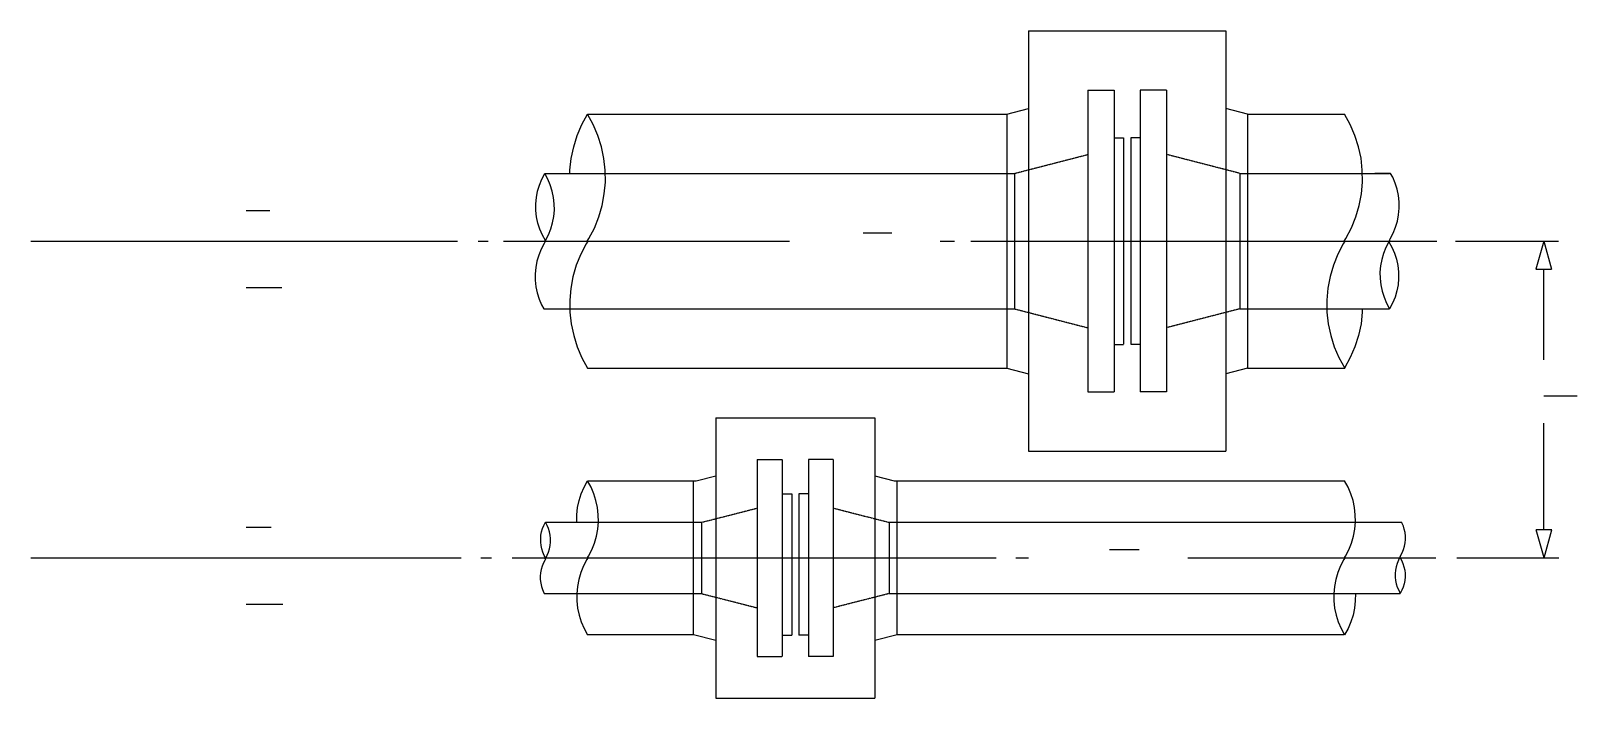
# Model space of a CAD drawing. Extents: x 181 to 1483, y 323 to 884.
import ezdxf

# ---------------------------------------------------------------- set-up
doc = ezdxf.new("R2010")
doc.units = 0
doc.header["$MEASUREMENT"] = 0
doc.linetypes.add('DASHED', pattern=[0.75, 0.5, -0.25])
doc.layers.add('-1', color=7, linetype='CONTINUOUS')
doc.layers.add('1', color=7, linetype='CONTINUOUS')

msp = doc.modelspace()

# ---------------------------------------------------------------- linework, layer by layer
at = {"layer": '-1', "color": 2, "linetype": 'Continuous'}
for p, q in [((362, 733.1), (382, 733.1)), ((881.9, 714.3), (905.9, 714.3)), ((362, 668.2), (392, 668.2)), ((362, 466.3), (383, 466.3)), ((1089.5, 447.5), (1114.5, 447.5)), ((362, 401.5), (393, 401.5))]:
    msp.add_line(p, q, dxfattribs=at)
at = {"layer": '1', "color": 7, "linetype": 'Continuous'}
for p, q in [((1021.3, 884.3), (1187.3, 884.3)), ((1021.3, 884.3), (1021.3, 530.3)), ((1187.3, 884.3), (1187.3, 530.3)), ((644.9, 805.4), (649.7, 814.2)), ((649.6, 814.3), (1002.9, 814.3)), ((654.5, 805.4), (649.7, 814.2)), ((1002.9, 814.3), (1021.3, 819)), ((1002.9, 814.3), (1002.9, 600.3)), ((1205.6, 814.3), (1187.3, 819)), ((1205.6, 814.3), (1287.5, 814.3)), ((1205.6, 814.3), (1205.6, 600.3)), ((1292.3, 805.5), (1287.5, 814.3)), ((638, 786.7), (641, 796.2)), ((641, 796.2), (644.9, 805.4)), ((658.4, 796.2), (654.5, 805.4)), ((661.4, 786.7), (658.4, 796.2)), ((1296.2, 796.3), (1292.3, 805.5)), ((1299.2, 786.8), (1296.2, 796.3)), ((635.9, 776.9), (638, 786.7)), ((663.5, 776.9), (661.4, 786.7)), ((1301.3, 777), (1299.2, 786.8)), ((634.8, 767), (635.9, 776.9)), ((664.6, 767), (663.5, 776.9)), ((1302.4, 767), (1301.3, 777)), ((609.1, 754.5), (611.1, 759.5)), ((611.1, 759.5), (613.6, 764.3)), ((613.6, 764.3), (664.7, 764.3)), ((613.6, 764.3), (655.7, 764.3)), ((616.2, 759.5), (613.6, 764.3)), ((618.3, 754.6), (616.2, 759.5)), ((634.8, 764.3), (634.8, 767)), ((663.8, 747), (664.7, 757)), ((664.7, 757), (664.6, 767)), ((1301.6, 747.1), (1302.5, 757)), ((1302.5, 757), (1302.4, 767)), ((1302.6, 764.3), (1325.3, 764.3)), ((1312.1, 764.3), (1325.3, 764.3)), ((1326.2, 764.3), (1313, 764.3)), ((1328, 761), (1326.2, 764.3)), ((1330.1, 756.1), (1328, 761)), ((1331.8, 750.9), (1330.1, 756.1)), ((606.1, 738.6), (606.6, 744)), ((606.6, 744), (607.6, 749.3)), ((607.6, 749.3), (609.1, 754.5)), ((619.9, 749.4), (618.3, 754.6)), ((621, 744.1), (619.9, 749.4)), ((621.6, 738.8), (621, 744.1)), ((662, 737.2), (663.8, 747)), ((1299.8, 737.3), (1301.6, 747.1)), ((1332.9, 745.6), (1331.8, 750.9)), ((1333.5, 740.3), (1332.9, 745.6)), ((606.2, 733.2), (606.1, 738.6)), ((606.8, 727.8), (606.2, 733.2)), ((621.2, 728), (621.7, 733.4)), ((621.7, 733.4), (621.6, 738.8)), ((659.2, 727.6), (662, 737.2)), ((1297, 727.7), (1299.8, 737.3)), ((1332, 724.2), (1333, 729.5)), ((1333, 729.5), (1333.5, 734.9)), ((1333.5, 734.9), (1333.5, 740.3)), ((607.9, 722.5), (606.8, 727.8)), ((609.5, 717.4), (607.9, 722.5)), ((611.6, 712.4), (609.5, 717.4)), ((616.7, 712.5), (618.7, 717.5)), ((618.7, 717.5), (620.2, 722.7)), ((620.2, 722.7), (621.2, 728)), ((650.8, 709.5), (655.4, 718.3)), ((655.4, 718.3), (659.2, 727.6)), ((1288.6, 709.5), (1293.3, 718.4)), ((1293.3, 718.4), (1297, 727.7)), ((1328.5, 714), (1330.5, 719)), ((1330.5, 719), (1332, 724.2)), ((613, 705.3), (610.5, 700.5)), ((614.2, 707.7), (611.6, 712.4)), ((613.8, 706.5), (613, 705.3)), ((613.5, 706.5), (614.2, 707.7)), ((614.2, 707.7), (616.7, 712.5)), ((614.5, 707.3), (614.2, 707.7)), ((648.6, 705.1), (644, 696.2)), ((650, 707.3), (648.6, 705.1)), ((649.4, 707.3), (650.8, 709.5)), ((1286.4, 705.1), (1281.8, 696.3)), ((1287.8, 707.3), (1286.4, 705.1)), ((1287.2, 707.3), (1288.6, 709.5)), ((1324.8, 706.8), (1322.3, 702)), ((1324.5, 707.3), (1324.8, 706.8)), ((1325.6, 708), (1324.8, 706.8)), ((1324.8, 706.8), (1327.4, 702.1)), ((1325.3, 708), (1326, 709.2)), ((1326, 709.2), (1328.5, 714)), ((608.5, 695.5), (607, 690.4)), ((610.5, 700.5), (608.5, 695.5)), ((644, 696.2), (640.2, 686.9)), ((1281.8, 696.3), (1278, 687)), ((1318.8, 691.8), (1317.8, 686.5)), ((1320.3, 697), (1318.8, 691.8)), ((1322.3, 702), (1320.3, 697)), ((1327.4, 702.1), (1329.5, 697.1)), ((1329.5, 697.1), (1331.2, 692)), ((1331.2, 692), (1332.3, 686.7)), ((606, 685), (605.5, 679.7)), ((605.5, 679.7), (605.6, 674.3)), ((607, 690.4), (606, 685)), ((640.2, 686.9), (637.4, 677.3)), ((1275.2, 677.4), (1273.4, 667.6)), ((1278, 687), (1275.2, 677.4)), ((1317.8, 686.5), (1317.3, 681.2)), ((1317.3, 681.2), (1317.4, 675.8)), ((1332.3, 686.7), (1332.9, 681.3)), ((1332.9, 681.3), (1332.9, 675.9)), ((605.6, 674.3), (606.2, 668.9)), ((606.2, 668.9), (607.3, 663.6)), ((635.6, 667.5), (634.7, 657.5)), ((637.4, 677.3), (635.6, 667.5)), ((1273.4, 667.6), (1272.5, 657.6)), ((1317.4, 675.8), (1318, 670.4)), ((1318, 670.4), (1319.1, 665.1)), ((1319.1, 665.1), (1320.7, 660)), ((1331.5, 665.3), (1330, 660.1)), ((1332.5, 670.6), (1331.5, 665.3)), ((1332.9, 675.9), (1332.5, 670.6)), ((607.3, 663.6), (608.9, 658.5)), ((608.9, 658.5), (611, 653.5)), ((611, 653.5), (612.8, 650.3)), ((634.7, 657.5), (634.8, 647.5)), ((1272.5, 657.6), (1272.6, 647.6)), ((1320.7, 660), (1322.9, 655)), ((1322.9, 655), (1325.4, 650.3)), ((1327.9, 655.1), (1325.4, 650.3)), ((1330, 660.1), (1327.9, 655.1)), ((612.8, 650.3), (626.1, 650.3)), ((613.6, 650.3), (634.1, 650.3)), ((634.8, 647.5), (635.9, 637.6)), ((1272.4, 650.3), (1325.4, 650.3)), ((1272.6, 647.6), (1273.7, 637.7)), ((1284.2, 650.3), (1325.4, 650.3)), ((1302.4, 647.6), (1301.3, 637.7)), ((1302.4, 650.3), (1302.4, 647.6)), ((635.9, 637.6), (638, 627.8)), ((638, 627.8), (641, 618.3)), ((1273.7, 637.7), (1275.8, 627.9)), ((1275.8, 627.9), (1278.8, 618.3)), ((1299.2, 627.9), (1296.2, 618.3)), ((1301.3, 637.7), (1299.2, 627.9)), ((641, 618.3), (644.9, 609.1)), ((1278.8, 618.3), (1282.7, 609.2)), ((1296.2, 618.3), (1292.3, 609.2)), ((644.9, 609.1), (649.7, 600.3)), ((649.7, 600.3), (1002.9, 600.3)), ((1002.9, 600.3), (1021.3, 595.5)), ((1205.6, 600.3), (1187.3, 595.5)), ((1205.6, 600.3), (1287.6, 600.3)), ((1282.7, 609.2), (1287.6, 600.4)), ((1292.3, 609.2), (1287.5, 600.4)), ((757.7, 558.5), (891.7, 558.5)), ((757.7, 558.5), (757.7, 322.5)), ((891.7, 558.5), (891.7, 322.5)), ((1021.3, 530.3), (1187.3, 530.3)), ((741.3, 505.5), (757.7, 509.7)), ((891.7, 509.7), (908.1, 505.5)), ((644.4, 494.6), (646.8, 500.2)), ((646.8, 500.2), (649.7, 505.5)), ((649.7, 505.5), (741.3, 505.5)), ((652.6, 500.2), (649.7, 505.5)), ((655, 494.6), (652.6, 500.2)), ((739, 376.1), (739, 504.9)), ((908.1, 505.5), (1287.5, 505.5)), ((910.4, 376.1), (910.4, 505.5)), ((1290.4, 500.2), (1287.5, 505.5)), ((1292.8, 494.6), (1290.4, 500.2)), ((640.7, 476.9), (641.3, 482.9)), ((641.3, 482.9), (642.6, 488.8)), ((642.6, 488.8), (644.4, 494.6)), ((656.8, 488.8), (655, 494.6)), ((658.1, 482.9), (656.8, 488.8)), ((658.7, 476.9), (658.1, 482.9)), ((1294.6, 488.8), (1292.8, 494.6)), ((1295.8, 482.9), (1294.6, 488.8)), ((1296.5, 476.9), (1295.8, 482.9)), ((612.8, 467.9), (614.2, 470.5)), ((614.2, 470.5), (658.8, 470.5)), ((615.6, 467.9), (614.2, 470.5)), ((640.6, 470.5), (640.7, 476.9)), ((658.3, 464.7), (658.8, 470.8)), ((658.8, 470.8), (658.7, 476.9)), ((1296, 464.7), (1296.6, 470.8)), ((1296.6, 470.8), (1296.5, 476.9)), ((1296.6, 470.5), (1335.6, 470.5)), ((1335.8, 470), (1335.6, 470.5)), ((1337, 467.4), (1335.8, 470)), ((610.2, 456.7), (610.4, 459.6)), ((610.2, 453.8), (610.2, 456.7)), ((610.4, 459.6), (610.9, 462.5)), ((610.9, 462.5), (611.8, 465.2)), ((611.8, 465.2), (612.8, 467.9)), ((616.7, 465.3), (615.6, 467.9)), ((617.6, 462.5), (616.7, 465.3)), ((618.2, 459.7), (617.6, 462.5)), ((618.5, 456.8), (618.2, 459.7)), ((618.5, 453.9), (618.5, 456.8)), ((655.5, 453), (657.2, 458.8)), ((657.2, 458.8), (658.3, 464.7)), ((1293.2, 453), (1294.9, 458.8)), ((1294.9, 458.8), (1296, 464.7)), ((1337.8, 464.6), (1337, 467.4)), ((1338.4, 461.8), (1337.8, 464.6)), ((1338.7, 458.9), (1338.4, 461.8)), ((1338.5, 453.2), (1338.8, 456)), ((1338.8, 456), (1338.7, 458.9)), ((610.5, 451), (610.2, 453.8)), ((611.1, 448.1), (610.5, 451)), ((612, 445.4), (611.1, 448.1)), ((613.1, 442.7), (612, 445.4)), ((615.8, 442.8), (616.9, 445.4)), ((616.9, 445.4), (617.7, 448.2)), ((617.7, 448.2), (618.3, 451.1)), ((618.3, 451.1), (618.5, 453.9)), ((650.4, 441.9), (653.2, 447.3)), ((653.2, 447.3), (655.5, 453)), ((1288.2, 441.9), (1291, 447.3)), ((1291, 447.3), (1293.2, 453)), ((1334.4, 441.6), (1336.1, 444.9)), ((1336.1, 444.9), (1337.2, 447.5)), ((1337.2, 447.5), (1338, 450.3)), ((1338, 450.3), (1338.5, 453.2)), ((610.6, 430.9), (610.1, 428.1)), ((611.4, 433.7), (610.6, 430.9)), ((612.5, 436.4), (611.4, 433.7)), ((613.9, 438.9), (612.5, 436.4)), ((614.5, 440.2), (613.1, 442.7)), ((614.3, 439.6), (613.9, 438.9)), ((614.1, 439.6), (614.5, 440.2)), ((614.5, 440.2), (615.8, 442.8)), ((614.7, 440), (614.5, 440.2)), ((646.2, 433.9), (644, 428.3)), ((649, 439.3), (646.2, 433.9)), ((649.9, 440.6), (649, 439.3)), ((649.5, 440.6), (650.4, 441.9)), ((1284, 433.9), (1281.7, 428.3)), ((1286.8, 439.3), (1284, 433.9)), ((1287.6, 440.6), (1286.8, 439.3)), ((1287.3, 440.6), (1288.2, 441.9)), ((1330.4, 430.2), (1330.1, 427.3)), ((1330.9, 433), (1330.4, 430.2)), ((1331.7, 435.8), (1330.9, 433)), ((1332.8, 438.5), (1331.7, 435.8)), ((1334.4, 441.6), (1332.8, 438.5)), ((1334.4, 440.5), (1335.5, 438.5)), ((1335.5, 438.5), (1336.6, 435.8)), ((1336.6, 435.8), (1337.5, 433.1)), ((1337.5, 433.1), (1338.1, 430.2)), ((1338.1, 430.2), (1338.4, 427.4)), ((610.1, 428.1), (609.8, 425.2)), ((609.8, 425.2), (609.9, 422.3)), ((609.9, 422.3), (610.2, 419.4)), ((610.2, 419.4), (610.8, 416.6)), ((642.3, 422.4), (641.1, 416.5)), ((644, 428.3), (642.3, 422.4)), ((1280, 422.4), (1278.9, 416.5)), ((1281.7, 428.3), (1280, 422.4)), ((1330.1, 427.3), (1330.1, 424.4)), ((1330.1, 424.4), (1330.4, 421.5)), ((1330.4, 421.5), (1331, 418.7)), ((1331, 418.7), (1331.9, 415.9)), ((1337.7, 418.8), (1336.9, 416)), ((1338.2, 421.6), (1337.7, 418.8)), ((1338.4, 424.5), (1338.2, 421.6)), ((1338.4, 427.4), (1338.4, 424.5)), ((610.8, 416.6), (611.7, 413.8)), ((611.7, 413.8), (612.8, 411.2)), ((612.8, 411.2), (613.2, 410.5)), ((613.2, 410.5), (640.2, 410.5)), ((641.1, 416.5), (640.6, 410.4)), ((640.6, 410.4), (640.7, 404.4)), ((640.7, 404.4), (641.3, 398.3)), ((1278.3, 410.5), (1334.4, 410.5)), ((1278.9, 416.5), (1278.4, 410.4)), ((1278.4, 410.4), (1278.5, 404.4)), ((1278.5, 404.4), (1279.1, 398.3)), ((1296.5, 404.4), (1295.8, 398.3)), ((1296.6, 410.7), (1296.5, 404.4)), ((1331.9, 415.9), (1333.1, 413.3)), ((1333.1, 413.3), (1334.4, 410.7)), ((1335.8, 413.3), (1334.4, 410.7)), ((1336.9, 416), (1335.8, 413.3)), ((641.3, 398.3), (642.6, 392.4)), ((642.6, 392.4), (644.4, 386.6)), ((1279.1, 398.3), (1280.4, 392.4)), ((1280.4, 392.4), (1282.2, 386.6)), ((1294.6, 392.4), (1292.8, 386.6)), ((1295.8, 398.3), (1294.6, 392.4)), ((644.4, 386.6), (646.8, 381)), ((646.8, 381), (649.7, 375.7)), ((1282.2, 386.6), (1284.6, 381)), ((1284.6, 381), (1287.5, 375.7)), ((1290.4, 381), (1287.5, 375.7)), ((1292.8, 386.6), (1290.4, 381)), ((649.7, 376.1), (739, 376.1)), ((739, 376.1), (757.7, 371.3)), ((891.7, 371.3), (910.4, 376.1)), ((910.4, 376.1), (1287.1, 376.1)), ((757.7, 322.5), (891.7, 322.5))]:
    msp.add_line(p, q, dxfattribs=at)
at = {"layer": '1', "color": 4, "linetype": 'DASHED'}
for p, q in [((1071.3, 834.3), (1071.3, 580.3)), ((1071.3, 834.3), (1093.3, 834.3)), ((1093.3, 834.3), (1093.3, 580.3)), ((1115.3, 834.3), (1115.3, 580.3)), ((1137.3, 834.3), (1115.3, 834.3)), ((1137.3, 834.3), (1137.3, 580.3)), ((1093.3, 794.3), (1101.3, 794.3)), ((1101.3, 794.3), (1101.3, 620.3)), ((1107.3, 794.3), (1107.3, 620.3)), ((1115.3, 794.3), (1107.3, 794.3)), ((1009.3, 764.3), (1071.3, 780.3)), ((1199.3, 764.3), (1137.3, 780.3)), ((664.7, 764.3), (1009.3, 764.3)), ((1009.3, 764.3), (1009.3, 650.3)), ((1199.3, 764.3), (1199.3, 650.3)), ((1199.3, 764.3), (1302.6, 764.3)), ((634.1, 650.3), (1009.3, 650.3)), ((1009.3, 650.3), (1071.3, 634.3)), ((1199.3, 650.3), (1137.3, 634.3)), ((1199.3, 650.3), (1272.4, 650.3)), ((1093.3, 620.3), (1101.3, 620.3)), ((1115.3, 620.3), (1107.3, 620.3)), ((1071.3, 580.3), (1093.3, 580.3)), ((1137.3, 580.3), (1115.3, 580.3)), ((792.7, 523.5), (792.7, 357.5)), ((792.7, 523.5), (813.7, 523.5)), ((813.7, 523.5), (813.7, 357.5)), ((856.7, 523.5), (835.7, 523.5)), ((835.7, 523.5), (835.7, 357.5)), ((856.7, 523.5), (856.7, 357.5)), ((745.7, 470.5), (792.7, 482.5)), ((813.7, 494.5), (821.7, 494.5)), ((821.7, 494.5), (821.7, 375.5)), ((827.7, 494.5), (827.7, 375.5)), ((835.7, 494.5), (827.7, 494.5)), ((856.7, 482.5), (903.7, 470.5)), ((658.8, 470.5), (745.7, 470.5)), ((745.7, 470.5), (745.7, 410.5)), ((903.7, 470.5), (903.7, 410.5)), ((903.7, 470.5), (1296.6, 470.5)), ((640.2, 410.5), (745.7, 410.5)), ((745.7, 410.5), (792.7, 398.5)), ((903.7, 410.5), (856.7, 398.5)), ((903.7, 410.5), (1278.3, 410.5)), ((813.7, 375.5), (821.7, 375.5)), ((835.7, 375.5), (827.7, 375.5)), ((792.7, 357.5), (813.7, 357.5)), ((856.7, 357.5), (835.7, 357.5))]:
    msp.add_line(p, q, dxfattribs=at)
at = {"layer": '1', "color": 4, "linetype": 'Continuous'}
for p, q in [((180.7, 707.3), (540.2, 707.3)), ((557.6, 707.3), (565.9, 707.3)), ((578.8, 707.3), (819.9, 707.3)), ((946.8, 707.3), (958.9, 707.3)), ((972.5, 707.3), (1365.3, 707.3)), ((180.7, 440.5), (543.3, 440.5)), ((559.8, 440.5), (568.8, 440.5)), ((586.3, 440.5), (993.9, 440.5)), ((1010.5, 440.5), (1021.1, 440.5)), ((1155.5, 440.5), (1364.4, 440.5))]:
    msp.add_line(p, q, dxfattribs=at)
at = {"layer": '1', "color": 92, "linetype": 'Continuous'}
for p, q in [((1381, 707.3), (1467.8, 707.3)), ((1382, 440.5), (1468, 440.5))]:
    msp.add_line(p, q, dxfattribs=at)
at = {"layer": '1', "color": 3, "linetype": 'Continuous'}
for p, q in [((1455.3, 707.3), (1448.7, 683.6)), ((1455.3, 707.3), (1461.8, 683.6)), ((1448.7, 683.6), (1461.8, 683.6)), ((1448.7, 683.6), (1461.8, 683.6)), ((1455.3, 607.4), (1455.3, 683.6)), ((1455.3, 464.2), (1455.3, 553.9)), ((1462.1, 464.2), (1449, 464.2)), ((1455.5, 440.5), (1449, 464.2)), ((1462.1, 464.2), (1449, 464.2)), ((1455.5, 440.5), (1462.1, 464.2))]:
    msp.add_line(p, q, dxfattribs=at)
at = {"layer": '1', "color": 5, "linetype": 'Continuous'}
msp.add_line((1455.3, 577.1), (1483.3, 577.1), dxfattribs=at)

doc.saveas('drawing.dxf')
